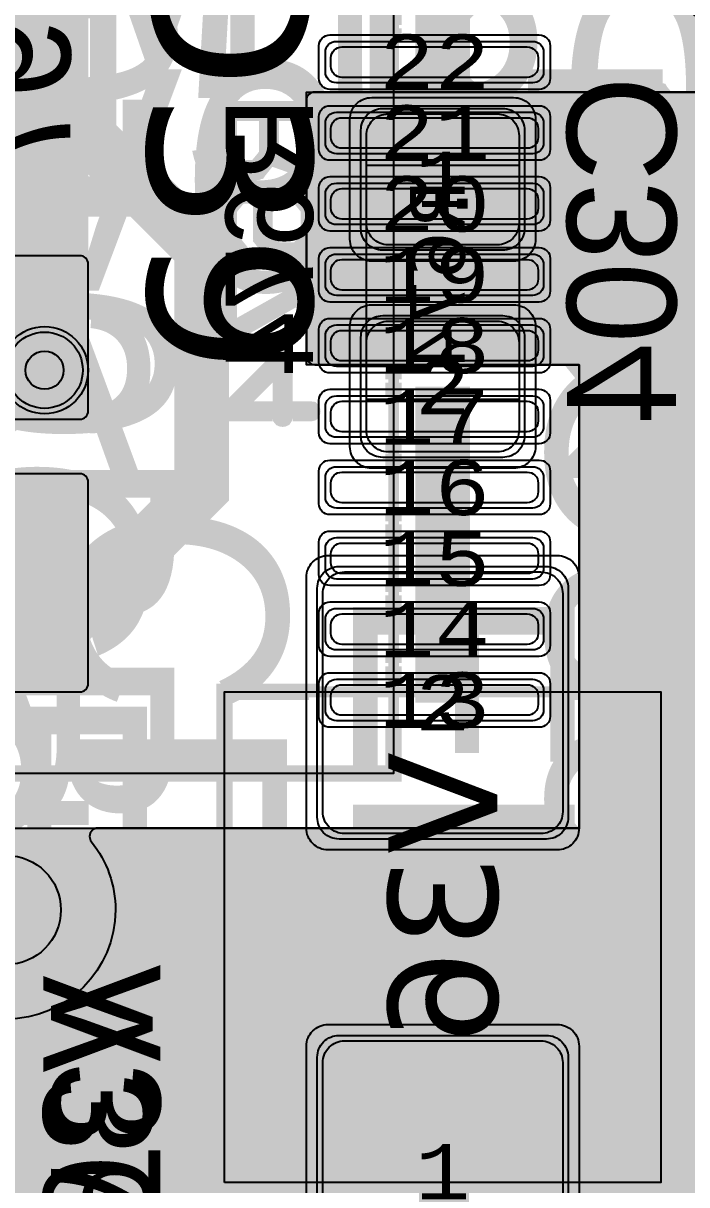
# Model space of a CAD drawing. Extents: x -28 to 199, y -61 to 255.
# Drawn here: x 92.9 to 98.99, y 113.23 to 123.88 of the extents above; entities that cross this region are included whole.
import ezdxf
from ezdxf.enums import TextEntityAlignment as Align

# ---------------------------------------------------------------- set-up
doc = ezdxf.new("R2010")
doc.units = 0
doc.header["$MEASUREMENT"] = 0
for name, color, linetype in [('ASSEMBLY_OUTLINES_BTM', 191, 'CONTINUOUS'), ('ASSEMBLY_OUTLINES_TOP', 102, 'CONTINUOUS'), ('ASSEMBLY_PART_NUMBERS_BTM', 191, 'CONTINUOUS'), ('ASSEMBLY_PART_NUMBERS_TOP', 102, 'CONTINUOUS'), ('ASSEMBLY_REF_DES_BTM', 191, 'CONTINUOUS'), ('ASSEMBLY_REF_DES_TOP', 102, 'CONTINUOUS'), ('DRILL_DRAWING', 21, 'CONTINUOUS'), ('GENERATED_SILKSCREEN_BTM', 255, 'CONTINUOUS'), ('GENERATED_SILKSCREEN_TOP', 140, 'CONTINUOUS'), ('MOUNTING_HOLES_LAYER_2', 42, 'CONTINUOUS'), ('MOUNTING_HOLES_LAYER_3', 42, 'CONTINUOUS'), ('MOUNTING_HOLES_LAYER_BOT21', 42, 'CONTINUOUS'), ('MOUNTING_HOLES_LAYER_TOP', 42, 'CONTINUOUS'), ('PART_PADS_SMD_BTM', 10, 'CONTINUOUS'), ('PART_PADS_SMD_TOP', 150, 'CONTINUOUS'), ('PIN_NUMBERS_BTM', 8, 'CONTINUOUS'), ('PIN_NUMBERS_TOP', 8, 'CONTINUOUS'), ('PLACEMENT_OUTLINES_BTM', 222, 'CONTINUOUS'), ('PLACEMENT_OUTLINES_TOP', 130, 'CONTINUOUS'), ('PLANE_DATA_LAYER_2', 230, 'CONTINUOUS'), ('PLANE_DATA_LAYER_3', 81, 'CONTINUOUS'), ('PLANE_DATA_LAYER_BOTTOM', 10, 'CONTINUOUS'), ('PLANE_DATA_LAYER_TOP', 150, 'CONTINUOUS'), ('PLANE_SHAPES_LAYER_2', 230, 'CONTINUOUS'), ('PLANE_SHAPES_LAYER_3', 81, 'CONTINUOUS'), ('PLANE_SHAPES_LAYER_BOTTOM', 10, 'CONTINUOUS'), ('PLANE_SHAPES_LAYER_TOP', 150, 'CONTINUOUS'), ('SILKSCREEN_OUTLINES_BTM', 211, 'CONTINUOUS'), ('SILKSCREEN_OUTLINES_TOP', 150, 'CONTINUOUS'), ('SILKSCREEN_REF_DES_BTM', 211, 'CONTINUOUS'), ('SILKSCREEN_REF_DES_TOP', 150, 'CONTINUOUS'), ('SOLDERMASK_PADS_BTM', 12, 'CONTINUOUS'), ('SOLDERMASK_PADS_TOP', 180, 'CONTINUOUS'), ('SOLDERPASTE_PADS_BTM', 12, 'CONTINUOUS'), ('SOLDERPASTE_PADS_TOP', 180, 'CONTINUOUS'), ('TRACES_LAYER_BOTTOM', 10, 'CONTINUOUS'), ('TRACES_LAYER_TOP', 150, 'CONTINUOUS'), ('VIA_HOLES_LAYER_2', 30, 'CONTINUOUS'), ('VIA_HOLES_LAYER_3', 30, 'CONTINUOUS'), ('VIA_HOLES_LAYER_BOTTOM', 30, 'CONTINUOUS'), ('VIA_HOLES_LAYER_TOP', 30, 'CONTINUOUS'), ('VIA_PADS_LAYER_2', 230, 'CONTINUOUS'), ('VIA_PADS_LAYER_3', 81, 'CONTINUOUS'), ('VIA_PADS_LAYER_BOTTOM', 10, 'CONTINUOUS'), ('VIA_PADS_LAYER_TOP', 150, 'CONTINUOUS')]:
    doc.layers.add(name, color=color, linetype=linetype)
doc.styles.add('COURIER_NEW', font='COUR.TTF')
doc.styles.add('VERDANA', font='verdana.TTF')
doc.styles.add('VERIBEST_GERBER_0', font='txt')

msp = doc.modelspace()

# ---------------------------------------------------------------- hatches: boundary and pattern name
at = {"layer": 'MOUNTING_HOLES_LAYER_2'}
h = msp.add_hatch(color=256, dxfattribs=at)
edge = h.paths.add_edge_path()
edge.add_arc((92.75, 115.75), 0.5, 0, 360)
at = {"layer": 'MOUNTING_HOLES_LAYER_3'}
h = msp.add_hatch(color=256, dxfattribs=at)
edge = h.paths.add_edge_path()
edge.add_arc((92.75, 115.75), 0.5, 0, 360)
at = {"layer": 'MOUNTING_HOLES_LAYER_BOT21'}
h = msp.add_hatch(color=256, dxfattribs=at)
edge = h.paths.add_edge_path()
edge.add_arc((92.75, 115.75), 0.5, 0, 360)
at = {"layer": 'MOUNTING_HOLES_LAYER_TOP'}
h = msp.add_hatch(color=256, dxfattribs=at)
edge = h.paths.add_edge_path()
edge.add_arc((92.75, 115.75), 0.5, 0, 360)
at = {"layer": 'PLANE_DATA_LAYER_2'}
for points in [[(108, 123.1738, 0.414213562373095), (107.9238, 123.25), (95.5762, 123.25, 0.414213562373095), (95.5, 123.1738), (95.5, 120.8262, 0.414213562373095), (95.5762, 120.75), (97.999992, 120.75, -0.414213562373095), (98, 120.749992), (98, 116.500008, -0.414213562373095), (97.999992, 116.5), (93.589166, 116.5, 0.414213562373095), (93.512966, 116.4238, 0.1707634118512435), (93.529749, 116.376092, -0.1707642325869417), (93.75, 115.75, -0.9999999999999999), (91.75, 115.75, -0.1707642325869417), (91.970251, 116.376092, 0.1707634118512435), (91.987034, 116.4238, 0.414213562373095), (91.910834, 116.5), (89.3262, 116.5, 0.414213562373095), (89.25, 116.4238), (89.25, 101.000008, -0.414213562373095), (89.249992, 101), (80.000008, 101, -0.414213562373095), (80, 101.000008), (80, 104.22791, 0.8835347435771076), (79.849913, 104.246542, -0.7791311086883151), (76.650087, 104.246542, 0.8835347435771076), (76.5, 104.22791), (76.5, 100.0762, 0.414213562373095), (76.5762, 100), (92.6738, 100, 0.414213562373095), (92.75, 100.0762), (92.75, 103.618078, 0.7217946595092917), (92.612715, 103.66363, -0.7218033542742075), (89.64, 104.65, -0.7218033542742099), (92.612715, 105.63637, 0.7217946595092917), (92.75, 105.681922), (92.75, 112.499992, -0.414213562373095), (92.750008, 112.5), (93.560362, 112.5, 0.1756631756824815), (93.609192, 112.517701, -0.3625092994040203), (94.890808, 112.517701, 0.1756631756824817), (94.939638, 112.5), (98.749992, 112.5, -0.414213562373095), (98.75, 112.499992), (98.75, 109.3262, 0.414213562373095), (98.8262, 109.25), (104.96844, 109.250002, 0.1989133663344686), (105.022322, 109.27232), (105.72768, 109.977678, 0.198909955685367), (105.749998, 110.031559), (105.749998, 110.03156), (105.75, 114.749992, -0.414213562373095), (105.750008, 114.75), (107.9238, 114.75, 0.414213562373095), (108, 114.8262)], [(93.5, 119.6738, 0.414213562373095), (93.4238, 119.75), (91.8262, 119.75, 0.414213562373095), (91.75, 119.6738), (91.75, 117.8262, 0.414213562373095), (91.8262, 117.75), (93.4238, 117.75, 0.414213562373095), (93.5, 117.8262)]]:
    msp.add_hatch(color=256, dxfattribs=at).paths.add_polyline_path(points, flags=0)
at = {"layer": 'PLANE_DATA_LAYER_3'}
msp.add_hatch(color=256, dxfattribs=at).paths.add_polyline_path([(93.5, 119.6738, 0.414213562373095), (93.4238, 119.75), (91.8262, 119.75, 0.414213562373095), (91.75, 119.6738), (91.75, 117.8262, 0.414213562373095), (91.8262, 117.75), (93.4238, 117.75, 0.414213562373095), (93.5, 117.8262)], flags=0)
at = {"layer": 'PLANE_DATA_LAYER_BOTTOM'}
msp.add_hatch(color=256, dxfattribs=at).paths.add_polyline_path([(93.5, 121.6738, 0.414213562373095), (93.4238, 121.75), (91.922198, 121.75, 0.414213562373095), (91.845998, 121.6738), (91.845998, 121.645996, -0.1546215811507667), (91.763902, 121.386869, 0.1546231461947757), (91.75, 121.34299), (91.75, 120.3262, 0.414213562373095), (91.8262, 120.25), (93.4238, 120.25, 0.414213562373095), (93.5, 120.3262)], flags=0)
at = {"layer": 'PLANE_DATA_LAYER_TOP'}
for points in [[(93.5, 121.6738, 0.414213562373095), (93.4238, 121.75), (91.8262, 121.75, 0.414213562373095), (91.75, 121.6738), (91.75, 120.3262, 0.414213562373095), (91.8262, 120.25), (93.4238, 120.25, 0.414213562373095), (93.5, 120.3262)], [(93.5, 119.6738, 0.414213562373095), (93.4238, 119.75), (91.8262, 119.75, 0.414213562373095), (91.75, 119.6738), (91.75, 117.8262, 0.414213562373095), (91.8262, 117.75), (93.4238, 117.75, 0.414213562373095), (93.5, 117.8262)]]:
    msp.add_hatch(color=256, dxfattribs=at).paths.add_polyline_path(points, flags=0)
at = {"layer": 'PLANE_SHAPES_LAYER_2'}
h = msp.add_hatch(color=256, dxfattribs=at)
h.paths.add_polyline_path([(169.5, 129.25), (149.5, 129.25), (142.25, 122), (142.25, 90.5), (147.5, 90.5), (147.5, 80), (154, 80), (154, 69.25), (131.75, 69.25), (131.75, 73.25), (121.25, 73.25), (121.25, 81), (110.5, 81), (110.5, 125.75), (106.5, 125.75), (106.5, 128.75), (93.5, 128.75), (93.5, 120.25), (91.75, 120.25), (91.75, 121.5), (80, 121.5), (80, 118.25), (73.25, 118.25), (73.25, 124.5), (67.5, 124.5), (67.5, 128), (57.75, 128), (57.75, 120.25), (55.25, 120.25), (55.25, 121.5), (47.5, 121.5), (47.5, 119), (35, 119), (35, 134.75), (32.75, 134.75), (32.75, 159.75), (29.25, 159.75), (29.25, 175.25), (22.5, 175.25), (22.5, 195.25), (17.25, 195.25), (17.25, 198), (22.5, 198), (22.5, 216.5), (40.25, 216.5), (40.25, 235.5), (54.5, 235.5), (54.5, 254), (87.25, 254), (87.25, 236.25), (86.25, 236.25), (86.25, 228.75), (81, 228.75), (81, 218.75), (95.25, 218.75), (95.25, 194.5), (87, 194.5), (87, 172), (131.1, 172), (131.1, 208.75), (115.5, 208.75), (115.5, 213.75), (106.75, 213.75), (106.75, 218.75), (110.25, 222.25), (110.25, 226.25), (142.5, 226.25), (142.5, 221.5), (160.5, 221.5), (160.5, 240.75), (169.5, 240.75)])
h.paths.add_polyline_path([(35.5, 149.5), (41.75, 149.5), (41.75, 152), (39.25, 152), (39.25, 154), (37.75, 154), (37.75, 152), (35.5, 152)], flags=16)
h.paths.add_polyline_path([(37.5, 125.75), (37.5, 128.75), (42.75, 128.75), (42.75, 125.75)], flags=16)
h.paths.add_polyline_path([(52, 127.75), (52, 130.75), (54.25, 130.75), (54.25, 127.75)], flags=16)
h.paths.add_polyline_path([(50.75, 219.5), (50.75, 226.5), (71.75, 226.5), (71.75, 219.5)], flags=16)
h.paths.add_polyline_path([(66.5, 150.75), (66.5, 177.5), (72.25, 177.5), (72.25, 150.75)], flags=16)
h.paths.add_polyline_path([(47.25, 185.25), (73, 185.25), (73, 188.25), (70.25, 188.25), (70.25, 191), (47.25, 191)], flags=16)
h.paths.add_polyline_path([(84.5, 208), (84.5, 212.75), (85, 212.75), (85, 208)], flags=16)
h.paths.add_polyline_path([(61.5, 137.25), (87.75, 137.25), (87.75, 140.5), (84.75, 140.5), (84.75, 143), (61.5, 143)], flags=16)
h.paths.add_polyline_path([(88.75, 127), (88.75, 130), (91, 130), (91, 127)], flags=16)
h.paths.add_polyline_path([(85.5, 130.25), (85.5, 132.5), (91, 132.5), (91, 130.25)], flags=16)
h.paths.add_polyline_path([(108.75, 142.25), (135.75, 142.25), (135.75, 145.75), (132.25, 145.75), (132.25, 149), (108.75, 149)], flags=16)
h.paths.add_polyline_path([(114.25, 126.75), (140.75, 126.75), (140.75, 129.75), (137.25, 129.75), (137.25, 133), (114.25, 133)], flags=16)
h.paths.add_polyline_path([(155.25, 180.25), (166.25, 180.25), (166.25, 186.25), (152.25, 186.25), (152.25, 183), (155.25, 183)], flags=16)
msp.add_hatch(color=256, dxfattribs=at).paths.add_polyline_path([(108, 114.75), (105.75, 114.75), (105.75, 110), (105, 109.25), (98.75, 109.25), (98.75, 112.5), (92.75, 112.5), (92.75, 100), (76.5, 100), (76.5, 109.5), (80, 109.5), (80, 101), (89.25, 101), (89.25, 116.5), (98, 116.5), (98, 120.75), (95.5, 120.75), (95.5, 123.25), (108, 123.25)], flags=0)
at = {"layer": 'PLANE_SHAPES_LAYER_3'}
h = msp.add_hatch(color=256, dxfattribs=at)
h.paths.add_polyline_path([(169.5, 129.25), (149.5, 129.25), (142.25, 122), (142.25, 90.5), (147.5, 90.5), (147.5, 80), (154, 80), (154, 69.25), (131.75, 69.25), (131.75, 73.25), (121.25, 73.25), (121.25, 81), (110.5, 81), (110.5, 125.75), (106.5, 125.75), (106.5, 128.75), (93.5, 128.75), (93.5, 120.25), (91.75, 120.25), (91.75, 121.5), (80, 121.5), (80, 118.25), (73.25, 118.25), (73.25, 124.5), (67.5, 124.5), (67.5, 127.75), (58.25, 127.75), (58.25, 130.25), (88.75, 130.25), (88.75, 127), (91, 127), (91, 132.5), (55, 132.5), (55, 131.25), (52, 131.25), (52, 127.75), (55, 127.75), (55, 127.25), (57.75, 127.25), (57.75, 120.25), (55.25, 120.25), (55.25, 121.5), (47.5, 121.5), (47.5, 119), (35, 119), (35, 134.75), (32.75, 134.75), (32.75, 159.75), (29.25, 159.75), (29.25, 175.25), (22.5, 175.25), (22.5, 195.25), (17.25, 195.25), (17.25, 198), (22.5, 198), (22.5, 216.5), (40.25, 216.5), (40.25, 235.5), (54.5, 235.5), (54.5, 254), (87.25, 254), (87.25, 236.25), (86.25, 236.25), (86.25, 228.75), (81, 228.75), (81, 218.75), (95.25, 218.75), (95.25, 194.5), (87, 194.5), (87, 172), (131.1, 172), (131.1, 208.75), (115.5, 208.75), (115.5, 213.75), (106.75, 213.75), (106.75, 218.75), (110.25, 222.25), (110.25, 226.25), (142.5, 226.25), (142.5, 221.5), (160.5, 221.5), (160.5, 240.75), (169.5, 240.75)])
h.paths.add_polyline_path([(35.5, 149.5), (41.75, 149.5), (41.75, 152), (39.25, 152), (39.25, 154), (37.75, 154), (37.75, 152), (35.5, 152)], flags=16)
h.paths.add_polyline_path([(37.5, 125.75), (37.5, 128.75), (42.75, 128.75), (42.75, 125.75)], flags=16)
h.paths.add_polyline_path([(50.75, 219.5), (50.75, 226.5), (71.75, 226.5), (71.75, 219.5)], flags=16)
h.paths.add_polyline_path([(66.5, 150.75), (66.5, 177.5), (72.25, 177.5), (72.25, 150.75)], flags=16)
h.paths.add_polyline_path([(47.25, 185.25), (73, 185.25), (73, 188.25), (70.25, 188.25), (70.25, 191), (47.25, 191)], flags=16)
h.paths.add_polyline_path([(84.5, 208), (84.5, 212.75), (85, 212.75), (85, 208)], flags=16)
h.paths.add_polyline_path([(61.5, 137.25), (87.75, 137.25), (87.75, 140.5), (84.75, 140.5), (84.75, 143), (61.5, 143)], flags=16)
h.paths.add_polyline_path([(108.75, 142.25), (135.75, 142.25), (135.75, 145.75), (132.25, 145.75), (132.25, 149), (108.75, 149)], flags=16)
h.paths.add_polyline_path([(114.25, 126.75), (140.75, 126.75), (140.75, 129.75), (137.25, 129.75), (137.25, 133), (114.25, 133)], flags=16)
h.paths.add_polyline_path([(155.25, 180.25), (166.25, 180.25), (166.25, 186.25), (152.25, 186.25), (152.25, 183), (155.25, 183)], flags=16)
at = {"layer": 'VIA_HOLES_LAYER_2'}
h = msp.add_hatch(color=256, dxfattribs=at)
edge = h.paths.add_edge_path()
edge.add_arc((93.1, 120.7), 0.175, 0, 360)
at = {"layer": 'VIA_HOLES_LAYER_3'}
h = msp.add_hatch(color=256, dxfattribs=at)
edge = h.paths.add_edge_path()
edge.add_arc((93.1, 120.7), 0.175, 0, 360)
at = {"layer": 'VIA_HOLES_LAYER_BOTTOM'}
h = msp.add_hatch(color=256, dxfattribs=at)
edge = h.paths.add_edge_path()
edge.add_arc((93.1, 120.7), 0.175, 0, 360)
at = {"layer": 'VIA_HOLES_LAYER_TOP'}
h = msp.add_hatch(color=256, dxfattribs=at)
edge = h.paths.add_edge_path()
edge.add_arc((93.1, 120.7), 0.175, 0, 360)

# ---------------------------------------------------------------- linework, layer by layer
at = {"layer": 'ASSEMBLY_OUTLINES_BTM'}
msp.add_lwpolyline([(96.05, 120.43), (96.05, 122.58), (97.45, 122.58), (97.45, 120.43)], close=True, dxfattribs=at)
at = {"layer": 'ASSEMBLY_OUTLINES_BTM', "const_width": 0.1}
msp.add_lwpolyline([(94.75, 113.25), (94.75, 117.75), (98.75, 117.75), (98.75, 113.25)], close=True, dxfattribs=at)
at = {"layer": 'ASSEMBLY_OUTLINES_BTM', "const_width": 0.2}
msp.add_lwpolyline([(98.5, 114), (95, 114)], dxfattribs=at)
at = {"layer": 'ASSEMBLY_OUTLINES_TOP', "const_width": 0.1}
msp.add_lwpolyline([(90.7, 117), (90.7, 125.5), (96.3, 125.5), (96.3, 117)], close=True, dxfattribs=at)
at = {"layer": 'ASSEMBLY_OUTLINES_TOP'}
msp.add_circle((100, 125.25), 1.6, dxfattribs=at)
at = {"layer": 'GENERATED_SILKSCREEN_BTM', "const_width": 0.15}
for points in [[(92.715998, 124.047996), (92.842998, 123.891996), (93.164998, 123.891996), (93.289998, 124.047996)], [(93.327998, 124.027996), (93.189998, 123.858996), (93.186998, 123.855996), (93.184998, 123.854996), (93.178998, 123.852996), (93.174998, 123.851996), (92.832998, 123.851996), (92.828998, 123.852996)], [(93.327998, 123.443996), (93.190998, 123.611996), (93.185998, 123.616996), (93.179998, 123.617996), (93.172998, 123.616996), (93.165998, 123.612996), (93.160998, 123.608996), (93.156998, 123.601996), (93.155998, 123.595996), (93.157998, 123.588996), (93.290998, 123.425996), (93.290998, 123.102996), (93.164998, 122.946996), (92.805998, 122.946996), (92.915998, 123.082996), (92.917998, 123.086996), (92.918998, 123.087996), (92.919998, 123.090996), (92.919998, 123.094996), (92.919998, 123.431996), (92.919998, 123.435996), (92.917998, 123.441996), (92.915998, 123.443996), (92.779998, 123.611996)], [(92.498998, 123.579996), (92.752998, 123.579996), (92.879998, 123.425996), (92.879998, 123.102996), (92.752998, 122.946996), (92.498998, 122.946996), (92.372998, 123.102996), (92.372998, 123.425996), (92.498998, 123.579996)], [(92.488998, 122.906996), (93.174998, 122.906996), (93.177998, 122.907996), (93.184998, 122.909996), (93.186998, 122.910996), (93.190998, 122.913996), (93.327998, 123.081996), (93.329998, 123.086996), (93.330998, 123.087996), (93.330998, 123.089996), (93.331998, 123.091996), (93.331998, 123.092996), (93.331998, 123.094996), (93.331998, 123.431996), (93.330998, 123.435996), (93.329998, 123.439996), (93.327998, 123.443996)], [(98.882, 123.088), (98.745, 123.256), (98.742, 123.261), (98.738, 123.262), (98.734, 123.264), (98.729, 123.265), (98.043, 123.265), (98.038, 123.264), (98.034, 123.262), (98.032, 123.26), (98.03, 123.259), (98.027, 123.256), (97.89, 123.088), (97.889, 123.085), (97.888, 123.082), (97.887, 123.081), (97.886, 123.077), (97.886, 122.74), (97.887, 122.735), (97.888, 122.733), (97.889, 122.73), (97.89, 122.727), (98.027, 122.558), (98.032, 122.554), (98.04, 122.552), (98.045, 122.553), (98.051, 122.555), (98.055, 122.558), (98.059, 122.563), (98.062, 122.568), (98.063, 122.573), (98.063, 122.578), (98.06, 122.582), (97.927, 122.747), (97.927, 123.07), (98.053, 123.224), (98.719, 123.224), (98.845, 123.07), (98.845, 122.747), (98.712, 122.582), (98.71, 122.578), (98.709, 122.573), (98.71, 122.568), (98.713, 122.563), (98.717, 122.558), (98.722, 122.555), (98.727, 122.553), (98.734, 122.552), (98.74, 122.554), (98.745, 122.558), (98.882, 122.727), (98.884, 122.731), (98.885, 122.732), (98.885, 122.735), (98.886, 122.736), (98.886, 122.737), (98.886, 122.74), (98.886, 123.077), (98.885, 123.081), (98.884, 123.085), (98.882, 123.088)], [(95.0608, 122.5256), (95.0592, 122.5232), (95.0552, 122.5224), (95.0512, 122.52), (95.0472, 122.52), (94.8824, 122.52), (94.8784, 122.52), (94.876, 122.5224), (94.8736, 122.5224), (94.8728, 122.5232), (94.872, 122.524), (94.8696, 122.5256), (94.76, 122.6616), (94.7584, 122.6656), (94.7576, 122.668), (94.7568, 122.672), (94.7568, 123.0752), (94.7584, 123.0824), (94.7624, 123.0864), (94.7672, 123.0912), (94.7728, 123.0928), (95.5408, 123.0928), (95.5472, 123.0912), (95.5512, 123.0872), (95.5536, 123.0824), (95.5544, 123.0768), (95.5536, 123.0704), (95.5512, 123.0648), (95.5472, 123.0608), (95.5408, 123.0592), (95.1728, 123.0592), (95.1728, 122.6832), (95.5456, 122.552), (95.5512, 122.5488), (95.5544, 122.5432), (95.5552, 122.5368), (95.5536, 122.532), (95.5512, 122.5272), (95.5464, 122.5232), (95.5416, 122.5208), (95.5352, 122.5224), (95.1624, 122.6536), (95.0608, 122.5256)], [(94.7896, 123.0592), (94.7896, 122.676), (94.8904, 122.552), (95.0392, 122.552), (95.1408, 122.676), (95.1408, 123.0592), (94.7896, 123.0592)], [(93.301998, 122.537996), (93.308998, 122.539996), (93.315998, 122.538996), (93.321998, 122.533996), (93.325998, 122.528996), (93.327998, 122.521996), (93.328998, 122.514996), (93.325998, 122.508996), (93.320998, 122.503996), (92.361998, 121.964996)], [(92.372998, 122.015996), (93.301998, 122.537996)], [(94.76, 121.9048), (94.8696, 121.7704), (94.8736, 121.7664), (94.88, 121.7656), (94.884, 121.7664), (94.8888, 121.768), (94.892, 121.7704), (94.8952, 121.7744), (94.8976, 121.7784), (94.8984, 121.7824), (94.8984, 121.7864), (94.896, 121.7896), (94.7896, 121.9208), (94.7896, 122.18), (94.8904, 122.3032), (95.1776, 122.3032), (95.0888, 122.1944), (95.088, 122.1912), (95.0872, 122.1896), (95.0872, 122.1888), (95.0864, 122.1888), (95.0856, 122.1848), (95.0856, 121.9152), (95.0864, 121.912), (95.0872, 121.9112), (95.0872, 121.9104), (95.088, 121.908), (95.0888, 121.9048), (95.1976, 121.7704), (95.2, 121.7696), (95.2008, 121.768), (95.2016, 121.7672), (95.2032, 121.7672), (95.2088, 121.7656), (95.2112, 121.7648), (95.4312, 121.7648), (95.4352, 121.7656), (95.4384, 121.7672), (95.4416, 121.768), (95.444, 121.7704), (95.5536, 121.9048), (95.5552, 121.9088), (95.556, 121.9096), (95.556, 121.9112), (95.5568, 121.9128), (95.5568, 121.9136), (95.5568, 121.9152), (95.5568, 122.1848), (95.556, 122.188), (95.5552, 122.1912), (95.5536, 122.1944), (95.444, 122.3288), (95.4424, 122.3304), (95.4416, 122.332), (95.4392, 122.3336), (95.4336, 122.3352), (95.4312, 122.336), (94.8824, 122.336), (94.8784, 122.3352), (94.8752, 122.3336), (94.8736, 122.332), (94.872, 122.3304), (94.8696, 122.3288), (94.76, 122.1944), (94.7592, 122.1912), (94.7584, 122.1888), (94.7576, 122.188), (94.7568, 122.1848), (94.7568, 121.9152), (94.7576, 121.912), (94.7576, 121.9112), (94.7584, 121.9104), (94.7592, 121.908), (94.76, 121.9048)], [(98.882, 122.145), (98.745, 122.314), (98.74, 122.319), (98.737, 122.32), (98.734, 122.32), (98.727, 122.319), (98.72, 122.315), (98.715, 122.31), (98.711, 122.304), (98.71, 122.297), (98.712, 122.29), (98.845, 122.127), (98.845, 121.804), (98.719, 121.648), (98.533, 121.648), (98.406, 121.802), (98.406, 121.968), (98.404, 121.976), (98.4, 121.981), (98.393, 121.984), (98.386, 121.985), (98.379, 121.984), (98.372, 121.981), (98.368, 121.976), (98.366, 121.968), (98.366, 121.802), (98.239, 121.648), (98.053, 121.648), (97.927, 121.804), (97.927, 122.127), (98.06, 122.29), (98.062, 122.297), (98.061, 122.304), (98.058, 122.31), (98.052, 122.315), (98.046, 122.319), (98.039, 122.32), (98.035, 122.32), (98.032, 122.319), (98.027, 122.314), (97.89, 122.145), (97.889, 122.142), (97.888, 122.139), (97.887, 122.138), (97.886, 122.134), (97.886, 121.797), (97.887, 121.792), (97.888, 121.79), (97.889, 121.787), (97.89, 121.784), (98.027, 121.615), (98.032, 121.612), (98.036, 121.611), (98.039, 121.609), (98.043, 121.608), (98.249, 121.608), (98.252, 121.609), (98.259, 121.611), (98.264, 121.612), (98.266, 121.615), (98.386, 121.762), (98.506, 121.615), (98.508, 121.614), (98.51, 121.612), (98.511, 121.611), (98.513, 121.611), (98.52, 121.609), (98.523, 121.608), (98.729, 121.608), (98.734, 121.609), (98.738, 121.611), (98.742, 121.612), (98.745, 121.615), (98.882, 121.784), (98.884, 121.788), (98.885, 121.789), (98.885, 121.792), (98.886, 121.793), (98.886, 121.794), (98.886, 121.797), (98.886, 122.134), (98.885, 122.138), (98.884, 122.142), (98.882, 122.145)], [(95.2192, 122.3032), (95.4232, 122.3032), (95.524, 122.18), (95.524, 121.9216), (95.4232, 121.7968), (95.2192, 121.7968), (95.1176, 121.9216), (95.1176, 122.18), (95.2192, 122.3032)], [(95.5328, 121.4696), (95.5384, 121.4712), (95.544, 121.4704), (95.5488, 121.4664), (95.552, 121.4624), (95.5536, 121.4568), (95.5544, 121.4512), (95.552, 121.4464), (95.548, 121.4424), (94.7808, 121.0112), (94.7768, 121.0096), (94.7736, 121.0096), (94.7704, 121.0096), (94.7672, 121.0112), (94.7624, 121.0136), (94.7592, 121.0168), (94.7576, 121.0208), (94.7568, 121.0248), (94.7568, 121.5648), (94.7584, 121.5704), (94.7624, 121.5744), (94.7672, 121.5776), (94.7736, 121.5784), (94.7792, 121.5776), (94.7848, 121.5744), (94.7888, 121.5704), (94.7896, 121.5648), (94.7896, 121.052), (95.5328, 121.4696)], [(98.027, 121.368), (97.89, 121.2), (97.889, 121.196), (97.888, 121.193), (97.887, 121.192), (97.886, 121.188), (97.886, 120.851), (97.887, 120.847), (97.887, 120.846), (97.888, 120.845), (97.889, 120.842), (97.89, 120.838), (98.027, 120.67), (98.032, 120.667), (98.036, 120.666), (98.039, 120.664), (98.043, 120.663), (98.729, 120.663), (98.732, 120.664), (98.739, 120.666), (98.741, 120.667), (98.745, 120.67), (98.882, 120.838), (98.883, 120.842), (98.884, 120.844), (98.885, 120.846), (98.886, 120.848), (98.886, 120.851), (98.886, 121.188), (98.885, 121.192), (98.884, 121.196), (98.882, 121.2), (98.745, 121.368), (98.743, 121.37), (98.742, 121.372), (98.739, 121.374), (98.732, 121.376), (98.729, 121.377), (98.043, 121.377), (98.039, 121.376), (98.036, 121.374), (98.032, 121.372), (98.027, 121.368)], [(98.053, 121.336), (98.719, 121.336), (98.769, 121.277), (97.98, 120.793), (97.927, 120.859), (97.927, 121.182), (98.053, 121.336)], [(98.795, 121.245), (98.845, 121.182), (98.845, 120.859), (98.719, 120.703), (98.053, 120.703), (98.006, 120.762), (98.795, 121.245)], [(95.5408, 120.3384), (95.5472, 120.3376), (95.5512, 120.3336), (95.5536, 120.328), (95.5544, 120.3224), (95.5536, 120.3168), (95.5512, 120.312), (95.5472, 120.308), (95.5408, 120.3064), (95.2984, 120.3064), (95.2984, 120.2688), (95.2968, 120.2632), (95.2936, 120.2584), (95.288, 120.256), (95.2824, 120.2552), (95.276, 120.256), (95.2704, 120.2584), (95.2664, 120.2632), (95.2656, 120.2688), (95.2656, 120.3064), (94.7952, 120.3064), (94.7912, 120.3072), (94.788, 120.3088), (94.7848, 120.3128), (94.7824, 120.3168), (94.7808, 120.3216), (94.78, 120.3264), (94.7808, 120.3304), (94.784, 120.3344), (95.2696, 120.82), (95.2744, 120.8232), (95.2792, 120.8248), (95.284, 120.824), (95.2896, 120.8208), (95.2936, 120.8192), (95.296, 120.816), (95.2976, 120.8128), (95.2984, 120.8088), (95.2984, 120.3384), (95.5408, 120.3384)], [(95.2656, 120.7688), (94.836, 120.3384), (95.2656, 120.3384), (95.2656, 120.7688)], [(98.866, 119.825), (98.874, 119.824), (98.879, 119.819), (98.882, 119.812), (98.883, 119.805), (98.882, 119.798), (98.879, 119.792), (98.874, 119.787), (98.866, 119.785), (98.563, 119.785), (98.563, 119.738), (98.561, 119.731), (98.557, 119.725), (98.55, 119.722), (98.543, 119.721), (98.535, 119.722), (98.528, 119.725), (98.523, 119.731), (98.522, 119.738), (98.522, 119.785), (97.934, 119.785), (97.929, 119.786), (97.925, 119.788), (97.921, 119.793), (97.918, 119.798), (97.916, 119.804), (97.915, 119.81), (97.916, 119.815), (97.92, 119.82), (98.527, 120.427), (98.533, 120.431), (98.539, 120.433), (98.545, 120.432), (98.552, 120.428), (98.557, 120.426), (98.56, 120.422), (98.562, 120.418), (98.563, 120.413), (98.563, 119.825), (98.866, 119.825)], [(98.522, 120.363), (97.985, 119.825), (98.522, 119.825), (98.522, 120.363)], [(94.086, 114.6145), (94.086, 114.6425), (94.085, 114.6485), (94.082, 114.6535), (94.078, 114.6585), (94.072, 114.6605), (93.113, 114.9855), (93.105, 114.9855), (93.099, 114.9825), (93.094, 114.9775), (93.09, 114.9705), (93.089, 114.9635), (93.09, 114.9565), (93.093, 114.9505), (93.1, 114.9465), (94.043, 114.6295), (93.1, 114.3105), (93.093, 114.3065), (93.09, 114.3005), (93.089, 114.2935), (93.09, 114.2865), (93.094, 114.2795), (93.099, 114.2745), (93.105, 114.2725), (93.113, 114.2735), (94.072, 114.5965), (94.078, 114.5995), (94.082, 114.6045), (94.085, 114.6095), (94.086, 114.6145)], [(94.082, 113.8925), (93.945, 114.0615), (93.94, 114.0665), (93.937, 114.0675), (93.934, 114.0675), (93.927, 114.0665), (93.92, 114.0625), (93.915, 114.0575), (93.911, 114.0515), (93.91, 114.0445), (93.912, 114.0375), (94.045, 113.8745), (94.045, 113.5515), (93.919, 113.3955), (93.733, 113.3955), (93.606, 113.5495), (93.606, 113.7155), (93.604, 113.7235), (93.6, 113.7285), (93.593, 113.7315), (93.586, 113.7325), (93.579, 113.7315), (93.572, 113.7285), (93.568, 113.7235), (93.566, 113.7155), (93.566, 113.5495), (93.439, 113.3955), (93.253, 113.3955), (93.127, 113.5515), (93.127, 113.8745), (93.26, 114.0375), (93.262, 114.0445), (93.261, 114.0515), (93.258, 114.0575), (93.252, 114.0625), (93.246, 114.0665), (93.239, 114.0675), (93.235, 114.0675), (93.232, 114.0665), (93.227, 114.0615), (93.09, 113.8925), (93.089, 113.8895), (93.088, 113.8865), (93.087, 113.8855), (93.086, 113.8815), (93.086, 113.5445), (93.087, 113.5395), (93.088, 113.5375), (93.089, 113.5345), (93.09, 113.5315), (93.227, 113.3625), (93.232, 113.3595), (93.236, 113.3585), (93.239, 113.3565), (93.243, 113.3555), (93.449, 113.3555), (93.452, 113.3565), (93.459, 113.3585), (93.464, 113.3595), (93.466, 113.3625), (93.586, 113.5095), (93.706, 113.3625), (93.708, 113.3615), (93.71, 113.3595), (93.711, 113.3585), (93.713, 113.3585), (93.72, 113.3565), (93.723, 113.3555), (93.929, 113.3555), (93.934, 113.3565), (93.938, 113.3585), (93.942, 113.3595), (93.945, 113.3625), (94.082, 113.5315), (94.084, 113.5355), (94.085, 113.5365), (94.085, 113.5395), (94.086, 113.5405), (94.086, 113.5415), (94.086, 113.5445), (94.086, 113.8815), (94.085, 113.8855), (94.084, 113.8895), (94.082, 113.8925)]]:
    msp.add_lwpolyline(points, dxfattribs=at)
for points in [[(96.050005, 121.230492, 1.10969e-05), (96.049995, 121.230485), (96.049995, 121.769515, 1.10969e-05), (96.050005, 121.769508), (96.050005, 121.230492)], [(97.450005, 121.230485, 1.10969e-05), (97.449995, 121.230492), (97.449995, 121.769508, 1.10969e-05), (97.450005, 121.769515), (97.450005, 121.230485)], [(95.525, 117.749995), (94.750005, 117.749995), (94.750005, 113.250005), (95.525, 113.250005), (95.525, 113.249995), (94.75, 113.249995, -0.4142135624), (94.749995, 113.25), (94.749995, 117.75, -0.4142135624), (94.75, 117.750005), (95.525, 117.750005), (95.525, 117.749995)], [(98.750005, 113.25, -0.4142135624), (98.75, 113.249995), (97.975, 113.249995), (97.975, 113.250005), (98.749995, 113.250005), (98.749995, 117.749995), (97.975, 117.749995), (97.975, 117.750005), (98.75, 117.750005, -0.4142135624), (98.750005, 117.75), (98.750005, 113.25)]]:
    msp.add_lwpolyline(points, format="xyb", dxfattribs=at)
at = {"layer": 'GENERATED_SILKSCREEN_TOP', "const_width": 0.15}
msp.add_lwpolyline([(98.4, 125.25, -1), (101.6, 125.25, -1)], format="xyb", close=True, dxfattribs=at)
for points in [[(96.299995, 123.79), (96.299995, 123.91), (96.300005, 123.91), (96.300005, 123.79)], [(96.299995, 123.14), (96.299995, 123.26), (96.300005, 123.26), (96.300005, 123.14)], [(96.299995, 122.49), (96.299995, 122.61), (96.300005, 122.61), (96.300005, 122.49)], [(96.299995, 121.84), (96.299995, 121.96), (96.300005, 121.96), (96.300005, 121.84)], [(96.299995, 121.19), (96.299995, 121.31), (96.300005, 121.31), (96.300005, 121.19)], [(96.299995, 120.54), (96.299995, 120.66), (96.300005, 120.66), (96.300005, 120.54)], [(96.299995, 119.89), (96.299995, 120.01), (96.300005, 120.01), (96.300005, 119.89)], [(96.299995, 119.24), (96.299995, 119.36), (96.300005, 119.36), (96.300005, 119.24)], [(96.299995, 118.59), (96.299995, 118.71), (96.300005, 118.71), (96.300005, 118.59)], [(96.299995, 117.94), (96.299995, 118.06), (96.300005, 118.06), (96.300005, 117.94)]]:
    msp.add_lwpolyline(points, close=True, dxfattribs=at)
msp.add_lwpolyline([(96.300005, 117, -0.4142135624), (96.3, 116.999995), (90.7, 116.999995, -0.4142135624), (90.699995, 117), (90.699995, 117.41), (90.700005, 117.41), (90.700005, 117.000005), (96.299995, 117.000005), (96.299995, 117.41), (96.300005, 117.41), (96.300005, 117)], format="xyb", dxfattribs=at)
for points in [[(93.164, 114.7145), (93.164, 114.7425), (93.165, 114.7485), (93.168, 114.7535), (93.172, 114.7585), (93.178, 114.7605), (94.137, 115.0855), (94.145, 115.0855), (94.151, 115.0825), (94.156, 115.0775), (94.16, 115.0705), (94.161, 115.0635), (94.16, 115.0565), (94.157, 115.0505), (94.15, 115.0465), (93.207, 114.7295), (94.15, 114.4105), (94.157, 114.4065), (94.16, 114.4005), (94.161, 114.3935), (94.16, 114.3865), (94.156, 114.3795), (94.151, 114.3745), (94.145, 114.3725), (94.137, 114.3735), (93.178, 114.6965), (93.172, 114.6995), (93.168, 114.7045), (93.165, 114.7095), (93.164, 114.7145)], [(93.168, 113.9925), (93.305, 114.1615), (93.31, 114.1665), (93.313, 114.1675), (93.316, 114.1675), (93.323, 114.1665), (93.33, 114.1625), (93.336, 114.1575), (93.339, 114.1515), (93.34, 114.1445), (93.338, 114.1375), (93.205, 113.9745), (93.205, 113.6515), (93.331, 113.4955), (93.517, 113.4955), (93.644, 113.6495), (93.644, 113.8155), (93.646, 113.8235), (93.65, 113.8285), (93.657, 113.8315), (93.664, 113.8325), (93.671, 113.8315), (93.678, 113.8285), (93.682, 113.8235), (93.684, 113.8155), (93.684, 113.6495), (93.811, 113.4955), (93.997, 113.4955), (94.123, 113.6515), (94.123, 113.9745), (93.99, 114.1375), (93.988, 114.1445), (93.989, 114.1515), (93.992, 114.1575), (93.998, 114.1625), (94.005, 114.1665), (94.012, 114.1675), (94.015, 114.1675), (94.018, 114.1665), (94.023, 114.1615), (94.16, 113.9925), (94.161, 113.9895), (94.162, 113.9865), (94.163, 113.9855), (94.164, 113.9815), (94.164, 113.6445), (94.163, 113.6395), (94.162, 113.6375), (94.161, 113.6345), (94.16, 113.6315), (94.023, 113.4625), (94.019, 113.4595), (94.014, 113.4585), (94.011, 113.4565), (94.007, 113.4555), (93.801, 113.4555), (93.798, 113.4565), (93.791, 113.4585), (93.787, 113.4595), (93.784, 113.4625), (93.664, 113.6095), (93.544, 113.4625), (93.542, 113.4615), (93.54, 113.4595), (93.539, 113.4585), (93.537, 113.4585), (93.53, 113.4565), (93.527, 113.4555), (93.321, 113.4555), (93.316, 113.4565), (93.312, 113.4585), (93.308, 113.4595), (93.305, 113.4625), (93.168, 113.6315), (93.166, 113.6355), (93.165, 113.6365), (93.165, 113.6395), (93.165, 113.6405), (93.164, 113.6415), (93.164, 113.6445), (93.164, 113.9815), (93.165, 113.9855), (93.166, 113.9895), (93.168, 113.9925)], [(94.164, 112.5305), (94.164, 113.2055), (94.162, 113.2125), (94.157, 113.2175), (94.151, 113.2215), (94.143, 113.2225), (94.136, 113.2215), (94.129, 113.2175), (94.124, 113.2125), (94.123, 113.2055), (94.123, 112.5645)]]:
    msp.add_lwpolyline(points, dxfattribs=at)
at = {"layer": 'MOUNTING_HOLES_LAYER_2'}
msp.add_circle((92.75, 115.75), 0.5, dxfattribs=at)
at = {"layer": 'MOUNTING_HOLES_LAYER_3'}
msp.add_circle((92.75, 115.75), 0.5, dxfattribs=at)
at = {"layer": 'MOUNTING_HOLES_LAYER_BOT21'}
msp.add_circle((92.75, 115.75), 0.5, dxfattribs=at)
at = {"layer": 'MOUNTING_HOLES_LAYER_TOP'}
msp.add_circle((92.75, 115.75), 0.5, dxfattribs=at)
at = {"layer": 'PART_PADS_SMD_BTM'}
for points in [[(97.5, 122, -0.4142135624), (97.3, 121.8), (96.2, 121.8, -0.4142135624), (96, 122), (96, 122.9, -0.4142135624), (96.2, 123.1), (97.3, 123.1, -0.4142135624), (97.5, 122.9)], [(97.5, 120.1, -0.4142135624), (97.3, 119.9), (96.2, 119.9, -0.4142135624), (96, 120.1), (96, 121, -0.4142135624), (96.2, 121.2), (97.3, 121.2, -0.4142135624), (97.5, 121)], [(95.8, 116.4, -0.4142135624), (95.6, 116.6), (95.6, 118.7, -0.4142135624), (95.8, 118.9), (97.7, 118.9, -0.4142135624), (97.9, 118.7), (97.9, 116.6, -0.4142135624), (97.7, 116.4)], [(95.8, 112.1, -0.4142135624), (95.6, 112.3), (95.6, 114.4, -0.4142135624), (95.8, 114.6), (97.7, 114.6, -0.4142135624), (97.9, 114.4), (97.9, 112.3, -0.4142135624), (97.7, 112.1)]]:
    msp.add_lwpolyline(points, format="xyb", close=True, dxfattribs=at)
at = {"layer": 'PART_PADS_SMD_TOP'}
for points in [[(95.675, 123.615, -0.4142135624), (95.775, 123.715), (97.575, 123.715, -0.4142135624), (97.675, 123.615), (97.675, 123.435, -0.4142135624), (97.575, 123.335), (95.775, 123.335, -0.4142135624), (95.675, 123.435)], [(95.675, 122.965, -0.4142135624), (95.775, 123.065), (97.575, 123.065, -0.4142135624), (97.675, 122.965), (97.675, 122.785, -0.4142135624), (97.575, 122.685), (95.775, 122.685, -0.4142135624), (95.675, 122.785)], [(95.675, 122.315, -0.4142135624), (95.775, 122.415), (97.575, 122.415, -0.4142135624), (97.675, 122.315), (97.675, 122.135, -0.4142135624), (97.575, 122.035), (95.775, 122.035, -0.4142135624), (95.675, 122.135)], [(95.675, 121.665, -0.4142135624), (95.775, 121.765), (97.575, 121.765, -0.4142135624), (97.675, 121.665), (97.675, 121.485, -0.4142135624), (97.575, 121.385), (95.775, 121.385, -0.4142135624), (95.675, 121.485)], [(95.675, 121.015, -0.4142135624), (95.775, 121.115), (97.575, 121.115, -0.4142135624), (97.675, 121.015), (97.675, 120.835, -0.4142135624), (97.575, 120.735), (95.775, 120.735, -0.4142135624), (95.675, 120.835)], [(95.675, 120.365, -0.4142135624), (95.775, 120.465), (97.575, 120.465, -0.4142135624), (97.675, 120.365), (97.675, 120.185, -0.4142135624), (97.575, 120.085), (95.775, 120.085, -0.4142135624), (95.675, 120.185)], [(95.675, 119.715, -0.4142135624), (95.775, 119.815), (97.575, 119.815, -0.4142135624), (97.675, 119.715), (97.675, 119.535, -0.4142135624), (97.575, 119.435), (95.775, 119.435, -0.4142135624), (95.675, 119.535)], [(95.675, 119.065, -0.4142135624), (95.775, 119.165), (97.575, 119.165, -0.4142135624), (97.675, 119.065), (97.675, 118.885, -0.4142135624), (97.575, 118.785), (95.775, 118.785, -0.4142135624), (95.675, 118.885)], [(95.675, 118.415, -0.4142135624), (95.775, 118.515), (97.575, 118.515, -0.4142135624), (97.675, 118.415), (97.675, 118.235, -0.4142135624), (97.575, 118.135), (95.775, 118.135, -0.4142135624), (95.675, 118.235)], [(95.675, 117.765, -0.4142135624), (95.775, 117.865), (97.575, 117.865, -0.4142135624), (97.675, 117.765), (97.675, 117.585, -0.4142135624), (97.575, 117.485), (95.775, 117.485, -0.4142135624), (95.675, 117.585)]]:
    msp.add_lwpolyline(points, format="xyb", close=True, dxfattribs=at)
at = {"layer": 'PLACEMENT_OUTLINES_BTM'}
for points in [[(96.05, 120.43), (96.05, 122.58), (97.45, 122.58), (97.45, 120.43)], [(94.75, 113.25), (94.75, 117.75), (98.75, 117.75), (98.75, 113.25)]]:
    msp.add_lwpolyline(points, close=True, dxfattribs=at)
at = {"layer": 'PLACEMENT_OUTLINES_TOP'}
msp.add_lwpolyline([(90.7, 117), (90.7, 125.5), (96.3, 125.5), (96.3, 117)], close=True, dxfattribs=at)
msp.add_circle((100, 125.25), 1.6, dxfattribs=at)
at = {"layer": 'PLANE_DATA_LAYER_2'}
msp.add_lwpolyline([(105.749998, 110.03156), (105.75, 114.749992, -0.4142135624), (105.750008, 114.75), (107.9238, 114.75, 0.4142135624), (108, 114.8262), (108, 123.1738, 0.4142135624), (107.9238, 123.25), (95.5762, 123.25, 0.4142135624), (95.5, 123.1738), (95.5, 120.8262, 0.4142135624), (95.5762, 120.75), (97.999992, 120.75, -0.4142135624), (98, 120.749992), (98, 116.500008, -0.4142135624), (97.999992, 116.5), (93.589166, 116.5, 0.4142135624), (93.512966, 116.4238, 0.1707634119), (93.529749, 116.376092, -0.1707642326), (93.75, 115.75, -1), (91.75, 115.75, -0.1707642326)], format="xyb", dxfattribs=at)
msp.add_lwpolyline([(93.5, 119.6738, 0.4142135624), (93.4238, 119.75), (91.8262, 119.75, 0.4142135624), (91.75, 119.6738), (91.75, 117.8262, 0.4142135624), (91.8262, 117.75), (93.4238, 117.75, 0.4142135624), (93.5, 117.8262)], format="xyb", close=True, dxfattribs=at)
at = {"layer": 'PLANE_DATA_LAYER_3'}
msp.add_lwpolyline([(93.5, 119.6738, 0.4142135624), (93.4238, 119.75), (91.8262, 119.75, 0.4142135624), (91.75, 119.6738), (91.75, 117.8262, 0.4142135624), (91.8262, 117.75), (93.4238, 117.75, 0.4142135624), (93.5, 117.8262)], format="xyb", close=True, dxfattribs=at)
at = {"layer": 'PLANE_DATA_LAYER_BOTTOM'}
msp.add_lwpolyline([(93.5, 121.6738, 0.4142135624), (93.4238, 121.75), (91.922198, 121.75, 0.4142135624), (91.845998, 121.6738), (91.845998, 121.645996, -0.1546215812), (91.763902, 121.386869, 0.1546231462), (91.75, 121.34299), (91.75, 120.3262, 0.4142135624), (91.8262, 120.25), (93.4238, 120.25, 0.4142135624), (93.5, 120.3262)], format="xyb", close=True, dxfattribs=at)
at = {"layer": 'PLANE_DATA_LAYER_TOP'}
for points in [[(93.5, 121.6738, 0.4142135624), (93.4238, 121.75), (91.8262, 121.75, 0.4142135624), (91.75, 121.6738), (91.75, 120.3262, 0.4142135624), (91.8262, 120.25), (93.4238, 120.25, 0.4142135624), (93.5, 120.3262)], [(93.5, 119.6738, 0.4142135624), (93.4238, 119.75), (91.8262, 119.75, 0.4142135624), (91.75, 119.6738), (91.75, 117.8262, 0.4142135624), (91.8262, 117.75), (93.4238, 117.75, 0.4142135624), (93.5, 117.8262)]]:
    msp.add_lwpolyline(points, format="xyb", close=True, dxfattribs=at)
at = {"layer": 'PLANE_SHAPES_LAYER_2'}
msp.add_lwpolyline([(108, 114.75), (105.75, 114.75), (105.75, 110), (105, 109.25), (98.75, 109.25), (98.75, 112.5), (92.75, 112.5), (92.75, 100), (76.5, 100), (76.5, 109.5), (80, 109.5), (80, 101), (89.25, 101), (89.25, 116.5), (98, 116.5), (98, 120.75), (95.5, 120.75), (95.5, 123.25), (108, 123.25)], close=True, dxfattribs=at)
msp.add_solid([(91.75, 117.75), (93.5, 117.75), (91.75, 119.75), (93.5, 119.75)], dxfattribs=at)
at = {"layer": 'PLANE_SHAPES_LAYER_3'}
msp.add_solid([(91.75, 117.75), (93.5, 117.75), (91.75, 119.75), (93.5, 119.75)], dxfattribs=at)
at = {"layer": 'PLANE_SHAPES_LAYER_BOTTOM'}
msp.add_solid([(91.75, 120.25), (93.5, 120.25), (91.75, 121.75), (93.5, 121.75)], dxfattribs=at)
at = {"layer": 'PLANE_SHAPES_LAYER_TOP'}
for points in [[(91.75, 120.25), (93.5, 120.25), (91.75, 121.75), (93.5, 121.75)], [(91.75, 117.75), (93.5, 117.75), (91.75, 119.75), (93.5, 119.75)]]:
    msp.add_solid(points, dxfattribs=at)
at = {"layer": 'SILKSCREEN_OUTLINES_BTM'}
for points in [[(96.05, 120.43), (96.05, 122.58), (97.45, 122.58), (97.45, 120.43)], [(94.75, 113.25), (94.75, 117.75), (98.75, 117.75), (98.75, 113.25)]]:
    msp.add_lwpolyline(points, close=True, dxfattribs=at)
at = {"layer": 'SILKSCREEN_OUTLINES_TOP'}
msp.add_lwpolyline([(90.7, 117), (90.7, 125.5), (96.3, 125.5), (96.3, 117)], close=True, dxfattribs=at)
msp.add_circle((100, 125.25), 1.6, dxfattribs=at)
at = {"layer": 'SOLDERMASK_PADS_BTM'}
for points in [[(97.6, 121.9, -0.4142135624), (97.4, 121.7), (96.1, 121.7, -0.4142135624), (95.9, 121.9), (95.9, 123, -0.4142135624), (96.1, 123.2), (97.4, 123.2, -0.4142135624), (97.6, 123)], [(97.6, 120, -0.4142135624), (97.4, 119.8), (96.1, 119.8, -0.4142135624), (95.9, 120), (95.9, 121.1, -0.4142135624), (96.1, 121.3), (97.4, 121.3, -0.4142135624), (97.6, 121.1)], [(95.7, 116.3, -0.4142135624), (95.5, 116.5), (95.5, 118.8, -0.4142135624), (95.7, 119), (97.8, 119, -0.4142135624), (98, 118.8), (98, 116.5, -0.4142135624), (97.8, 116.3)], [(95.7, 112, -0.4142135624), (95.5, 112.2), (95.5, 114.5, -0.4142135624), (95.7, 114.7), (97.8, 114.7, -0.4142135624), (98, 114.5), (98, 112.2, -0.4142135624), (97.8, 112)]]:
    msp.add_lwpolyline(points, format="xyb", close=True, dxfattribs=at)
at = {"layer": 'SOLDERMASK_PADS_TOP'}
for points in [[(95.615, 123.675, -0.4142135624), (95.715, 123.775), (97.635, 123.775, -0.4142135624), (97.735, 123.675), (97.735, 123.375, -0.4142135624), (97.635, 123.275), (95.715, 123.275, -0.4142135624), (95.615, 123.375)], [(95.615, 123.025, -0.4142135624), (95.715, 123.125), (97.635, 123.125, -0.4142135624), (97.735, 123.025), (97.735, 122.725, -0.4142135624), (97.635, 122.625), (95.715, 122.625, -0.4142135624), (95.615, 122.725)], [(95.615, 122.375, -0.4142135624), (95.715, 122.475), (97.635, 122.475, -0.4142135624), (97.735, 122.375), (97.735, 122.075, -0.4142135624), (97.635, 121.975), (95.715, 121.975, -0.4142135624), (95.615, 122.075)], [(95.615, 121.725, -0.4142135624), (95.715, 121.825), (97.635, 121.825, -0.4142135624), (97.735, 121.725), (97.735, 121.425, -0.4142135624), (97.635, 121.325), (95.715, 121.325, -0.4142135624), (95.615, 121.425)], [(95.615, 121.075, -0.4142135624), (95.715, 121.175), (97.635, 121.175, -0.4142135624), (97.735, 121.075), (97.735, 120.775, -0.4142135624), (97.635, 120.675), (95.715, 120.675, -0.4142135624), (95.615, 120.775)], [(95.615, 120.425, -0.4142135624), (95.715, 120.525), (97.635, 120.525, -0.4142135624), (97.735, 120.425), (97.735, 120.125, -0.4142135624), (97.635, 120.025), (95.715, 120.025, -0.4142135624), (95.615, 120.125)], [(95.615, 119.775, -0.4142135624), (95.715, 119.875), (97.635, 119.875, -0.4142135624), (97.735, 119.775), (97.735, 119.475, -0.4142135624), (97.635, 119.375), (95.715, 119.375, -0.4142135624), (95.615, 119.475)], [(95.615, 119.125, -0.4142135624), (95.715, 119.225), (97.635, 119.225, -0.4142135624), (97.735, 119.125), (97.735, 118.825, -0.4142135624), (97.635, 118.725), (95.715, 118.725, -0.4142135624), (95.615, 118.825)], [(95.615, 118.475, -0.4142135624), (95.715, 118.575), (97.635, 118.575, -0.4142135624), (97.735, 118.475), (97.735, 118.175, -0.4142135624), (97.635, 118.075), (95.715, 118.075, -0.4142135624), (95.615, 118.175)], [(95.615, 117.825, -0.4142135624), (95.715, 117.925), (97.635, 117.925, -0.4142135624), (97.735, 117.825), (97.735, 117.525, -0.4142135624), (97.635, 117.425), (95.715, 117.425, -0.4142135624), (95.615, 117.525)]]:
    msp.add_lwpolyline(points, format="xyb", close=True, dxfattribs=at)
at = {"layer": 'SOLDERPASTE_PADS_BTM'}
for points in [[(97.45, 122.05, -0.4142135624), (97.25, 121.85), (96.25, 121.85, -0.4142135624), (96.05, 122.05), (96.05, 122.85, -0.4142135624), (96.25, 123.05), (97.25, 123.05, -0.4142135624), (97.45, 122.85)], [(97.45, 120.15, -0.4142135624), (97.25, 119.95), (96.25, 119.95, -0.4142135624), (96.05, 120.15), (96.05, 120.95, -0.4142135624), (96.25, 121.15), (97.25, 121.15, -0.4142135624), (97.45, 120.95)], [(95.85, 116.45, -0.4142135624), (95.65, 116.65), (95.65, 118.65, -0.4142135624), (95.85, 118.85), (97.65, 118.85, -0.4142135624), (97.85, 118.65), (97.85, 116.65, -0.4142135624), (97.65, 116.45)], [(95.85, 112.15, -0.4142135624), (95.65, 112.35), (95.65, 114.35, -0.4142135624), (95.85, 114.55), (97.65, 114.55, -0.4142135624), (97.85, 114.35), (97.85, 112.35, -0.4142135624), (97.65, 112.15)]]:
    msp.add_lwpolyline(points, format="xyb", close=True, dxfattribs=at)
at = {"layer": 'SOLDERPASTE_PADS_TOP'}
for points in [[(95.725, 123.565, -0.4142135624), (95.825, 123.665), (97.525, 123.665, -0.4142135624), (97.625, 123.565), (97.625, 123.485, -0.4142135624), (97.525, 123.385), (95.825, 123.385, -0.4142135624), (95.725, 123.485)], [(95.725, 122.915, -0.4142135624), (95.825, 123.015), (97.525, 123.015, -0.4142135624), (97.625, 122.915), (97.625, 122.835, -0.4142135624), (97.525, 122.735), (95.825, 122.735, -0.4142135624), (95.725, 122.835)], [(95.725, 122.265, -0.4142135624), (95.825, 122.365), (97.525, 122.365, -0.4142135624), (97.625, 122.265), (97.625, 122.185, -0.4142135624), (97.525, 122.085), (95.825, 122.085, -0.4142135624), (95.725, 122.185)], [(95.725, 121.615, -0.4142135624), (95.825, 121.715), (97.525, 121.715, -0.4142135624), (97.625, 121.615), (97.625, 121.535, -0.4142135624), (97.525, 121.435), (95.825, 121.435, -0.4142135624), (95.725, 121.535)], [(95.725, 120.965, -0.4142135624), (95.825, 121.065), (97.525, 121.065, -0.4142135624), (97.625, 120.965), (97.625, 120.885, -0.4142135624), (97.525, 120.785), (95.825, 120.785, -0.4142135624), (95.725, 120.885)], [(95.725, 120.315, -0.4142135624), (95.825, 120.415), (97.525, 120.415, -0.4142135624), (97.625, 120.315), (97.625, 120.235, -0.4142135624), (97.525, 120.135), (95.825, 120.135, -0.4142135624), (95.725, 120.235)], [(95.725, 119.665, -0.4142135624), (95.825, 119.765), (97.525, 119.765, -0.4142135624), (97.625, 119.665), (97.625, 119.585, -0.4142135624), (97.525, 119.485), (95.825, 119.485, -0.4142135624), (95.725, 119.585)], [(95.725, 119.015, -0.4142135624), (95.825, 119.115), (97.525, 119.115, -0.4142135624), (97.625, 119.015), (97.625, 118.935, -0.4142135624), (97.525, 118.835), (95.825, 118.835, -0.4142135624), (95.725, 118.935)], [(95.725, 118.365, -0.4142135624), (95.825, 118.465), (97.525, 118.465, -0.4142135624), (97.625, 118.365), (97.625, 118.285, -0.4142135624), (97.525, 118.185), (95.825, 118.185, -0.4142135624), (95.725, 118.285)], [(95.725, 117.715, -0.4142135624), (95.825, 117.815), (97.525, 117.815, -0.4142135624), (97.625, 117.715), (97.625, 117.635, -0.4142135624), (97.525, 117.535), (95.825, 117.535, -0.4142135624), (95.725, 117.635)]]:
    msp.add_lwpolyline(points, format="xyb", close=True, dxfattribs=at)
at = {"layer": 'TRACES_LAYER_BOTTOM'}
for points, const_width in [([(97.05, 125.6), (97.05, 124.325), (96.75, 124.025), (96.75, 122.45)], 0.5), ([(92.2, 118.3), (93.231178, 118.3), (94.540944, 119.609766), (94.540944, 121.809056), (93.079739, 123.270261), (91.820263, 123.270261), (90.795998, 122.245996), (90.695998, 122.245996)], 0.5), ([(96.75, 117.65), (96.75, 120.55)], 0.5), ([(96, 109.5), (96.75, 110.25), (96.75, 113.35)], 1)]:
    msp.add_lwpolyline(points, dxfattribs=dict(at, const_width=const_width))
at = {"layer": 'TRACES_LAYER_TOP', "const_width": 0.35}
for points in [[(105, 112.15), (104.9, 112.15), (103.887141, 113.162859), (103.887141, 121.170616), (102.182757, 122.875), (96.675, 122.875)], [(96.675, 122.225), (101.417642, 122.225), (102.25, 121.392642), (102.25, 112.15)], [(100.5, 120.15), (99.075, 121.575), (96.675, 121.575)], [(99.5, 112.15), (99.5, 113.544441), (98.652098, 114.392343), (98.652098, 120.247516), (97.974614, 120.925), (96.675, 120.925)]]:
    msp.add_lwpolyline(points, dxfattribs=at)
at = {"layer": 'VIA_HOLES_LAYER_2'}
msp.add_circle((93.1, 120.7), 0.175, dxfattribs=at)
at = {"layer": 'VIA_HOLES_LAYER_3'}
msp.add_circle((93.1, 120.7), 0.175, dxfattribs=at)
at = {"layer": 'VIA_HOLES_LAYER_BOTTOM'}
msp.add_circle((93.1, 120.7), 0.175, dxfattribs=at)
at = {"layer": 'VIA_HOLES_LAYER_TOP'}
msp.add_circle((93.1, 120.7), 0.175, dxfattribs=at)
at = {"layer": 'VIA_PADS_LAYER_2'}
msp.add_circle((93.1, 120.7), 0.4, dxfattribs=at)
at = {"layer": 'VIA_PADS_LAYER_3'}
msp.add_circle((93.1, 120.7), 0.4, dxfattribs=at)
at = {"layer": 'VIA_PADS_LAYER_BOTTOM'}
msp.add_circle((93.1, 120.7), 0.35, dxfattribs=at)
at = {"layer": 'VIA_PADS_LAYER_TOP'}
msp.add_circle((93.1, 120.7), 0.35, dxfattribs=at)

# ---------------------------------------------------------------- texts
at = {"layer": 'ASSEMBLY_PART_NUMBERS_BTM', "style": 'VERIBEST_GERBER_0', "text_generation_flag": 2}
for s, p in [('SN74LVC1G32DBVR', (95.79, 148.75)), ('C3216X7T2W104M160AE', (97.71, 121)), ('C3216X5R1E476M160AC', (91.04, 119.75)), ('CL10B104KB8SFNC', (93.29, 119.5)), ('MURS160-13-F', (94.21, 115.5))]:
    msp.add_text(s, height=2.032, rotation=90, dxfattribs=at).set_placement(p, align=Align.TOP_LEFT)
for s, p in [('MURS160-13-F', (95.25, 125.559998)), ('ERJ-3EKF2700V', (113.25, 123.46)), ('ERJ-3EKF4701V', (116.25, 114.79))]:
    msp.add_text(s, height=2.032, dxfattribs=at).set_placement(p, align=Align.TOP_LEFT)
at = {"layer": 'ASSEMBLY_PART_NUMBERS_TOP', "style": 'VERIBEST_GERBER_0'}
for s, p in [('CL10C010BB8NNNC', (94.29, 133)), ('ERJ-3GEY0R00V', (94.04, 127.5)), ('ERJ-8GEY0R00V', (97.96, 118.75))]:
    msp.add_text(s, height=2.032, rotation=270, dxfattribs=at).set_placement(p, align=Align.TOP_LEFT)
msp.add_text('ERJ-3EKF15R0V', height=2.032, dxfattribs=at).set_placement((80, 124.29), align=Align.TOP_LEFT)
at = {"layer": 'ASSEMBLY_REF_DES_BTM', "style": 'VERDANA', "text_generation_flag": 2}
for s, height, p in [('R674', 0.5, (96.45, 122.45)), ('V36', 1, (96.25, 117.2))]:
    msp.add_text(s, height=height, rotation=90, dxfattribs=at).set_placement(p, align=Align.TOP_LEFT)
at = {"layer": 'ASSEMBLY_REF_DES_TOP', "style": 'VERDANA'}
msp.add_text('D39', height=1.5, rotation=270, dxfattribs=at).set_placement((94.8, 122.75), align=Align.MIDDLE_CENTER)
at = {"layer": 'DRILL_DRAWING', "style": 'VERIBEST_GERBER_0'}
for s, p in [('A', (92.2, 121.3)), ('A', (93.1, 120.7)), ('A', (92.2, 119.3)), ('A', (92.2, 118.3)), ('T', (92.75, 115.75))]:
    msp.add_text(s, height=2, dxfattribs=at).set_placement(p, align=Align.MIDDLE_CENTER)
at = {"layer": 'PIN_NUMBERS_BTM', "style": 'COURIER_NEW'}
for s, p in [('22', (96.675, 123.525)), ('21', (96.675, 122.875)), ('1', (96.75, 122.45)), ('20', (96.675, 122.225)), ('19', (96.675, 121.575)), ('18', (96.675, 120.925)), ('2', (96.75, 120.55)), ('17', (96.675, 120.275)), ('16', (96.675, 119.625)), ('15', (96.675, 118.975)), ('14', (96.675, 118.325)), ('13', (96.675, 117.675)), ('2', (96.75, 117.65)), ('1', (96.75, 113.35))]:
    msp.add_text(s, height=0.508, dxfattribs=at).set_placement(p, align=Align.MIDDLE_CENTER)
at = {"layer": 'PIN_NUMBERS_TOP', "style": 'COURIER_NEW'}
for s, p in [('22', (96.675, 123.525)), ('21', (96.675, 122.875)), ('1', (96.75, 122.45)), ('20', (96.675, 122.225)), ('19', (96.675, 121.575)), ('18', (96.675, 120.925)), ('2', (96.75, 120.55)), ('17', (96.675, 120.275)), ('16', (96.675, 119.625)), ('15', (96.675, 118.975)), ('14', (96.675, 118.325)), ('13', (96.675, 117.675)), ('2', (96.75, 117.65)), ('1', (96.75, 113.35))]:
    msp.add_text(s, height=0.508, dxfattribs=at).set_placement(p, align=Align.MIDDLE_CENTER)
at = {"layer": 'SILKSCREEN_REF_DES_BTM', "style": 'VERIBEST_GERBER_0', "text_generation_flag": 2}
for s, height, p in [('R597', 1, (92.335998, 125.645996)), ('C304', 1, (97.89, 123.4)), ('R674', 0.8, (94.76, 123.2)), ('V36', 1, (93.09, 115.15))]:
    msp.add_text(s, height=height, rotation=90, dxfattribs=at).set_placement(p, align=Align.TOP_LEFT)
at = {"layer": 'SILKSCREEN_REF_DES_TOP', "style": 'VERIBEST_GERBER_0'}
msp.add_text('V37', height=1, rotation=270, dxfattribs=at).set_placement((94.16, 115.25), align=Align.TOP_LEFT)

doc.saveas('drawing.dxf')
